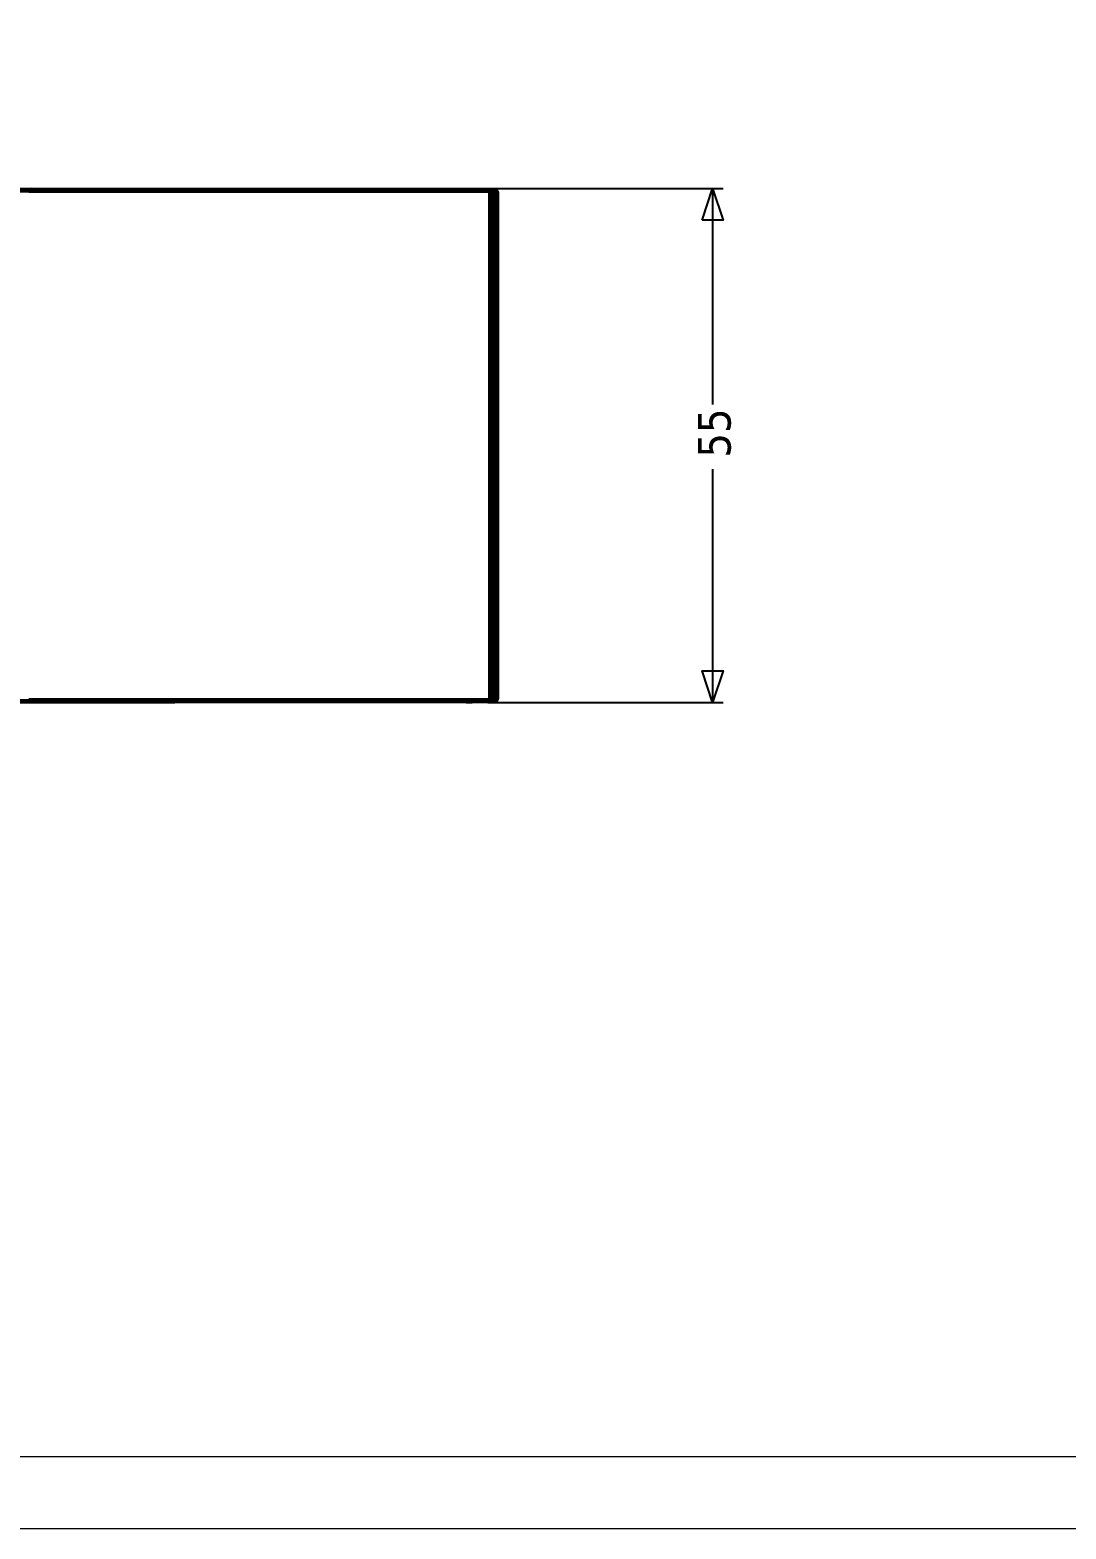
# Model space of a CAD drawing. Header units: inches. Extents: x 12 to 4610, y 7 to 3258.
# Drawn here: x 1202 to 2311, y 7 to 1612 of the extents above; entities that cross this region are included whole.
import ezdxf

# ---------------------------------------------------------------- set-up
doc = ezdxf.new("R2010")
doc.units = ezdxf.units.IN
doc.header["$MEASUREMENT"] = 0
doc.layers.add('tabelka', color=155, linetype='Continuous')
doc.styles.add('Tahoma', font='tahoma.ttf')

msp = doc.modelspace()

# ---------------------------------------------------------------- linework, layer by layer
for p, q in [((707.1, 1442), (1698.1, 1442.1)), ((1697.5, 1441.9), (707.1, 1442)), ((707.1, 1441.7), (1697.5, 1441.9)), ((1696.9, 1441.6), (707.1, 1441.7)), ((707.1, 1441.4), (1696.9, 1441.6)), ((707.1, 1441.4), (1696.3, 1441.2)), ((707.1, 1441), (1696.3, 1441.2)), ((1695.7, 1440.7), (707.1, 1441)), ((707.1, 1440.5), (1695.7, 1440.7)), ((1695.1, 1440.1), (707.1, 1440.5)), ((707.1, 1440), (1695.1, 1440.1)), ((1694.5, 1439.5), (707.1, 1440)), ((707.1, 1439.4), (1694.5, 1439.5)), ((1674.6, 1438.9), (707.1, 1439.4)), ((707.1, 1438.8), (1674.6, 1438.9)), ((1674.6, 1438.8), (1200.2, 1438.2)), ((1693.3, 1438.2), (1200.2, 1438.2)), ((1201, 1442.2), (1202.7, 1442.2)), ((1698.1, 1442.1), (1202.7, 1442.2)), ((1202.7, 1442.2), (1698, 1442.2)), ((1674.6, 1438.9), (1674.6, 1438.8)), ((1674.6, 1438.9), (1675.2, 1438.9)), ((1675.2, 1438.8), (1674.6, 1438.8)), ((1675.2, 1438.9), (1675.2, 1438.8)), ((1675.2, 1438.9), (1693.9, 1438.9)), ((1693.9, 1438.9), (1675.2, 1438.8)), ((1692.9, 1442.2), (1943.9, 1442.2)), ((1693.3, 1438.2), (1693.9, 1438.5)), ((1693.3, 1438.2), (1693.6, 1438.5)), ((1693.9, 1438.4), (1693.3, 1438.2)), ((1693.3, 1438.2), (1694.4, 1438.4)), ((1693.3, 896.2), (1693.3, 1438.2)), ((1693.6, 1438.5), (1693.9, 1438.9)), ((1693.6, 1438.5), (1693.9, 1438.5)), ((1693.9, 1438.9), (1694.4, 1439.2)), ((1694.2, 1439.2), (1693.9, 1438.9)), ((1693.9, 1438.5), (1694.2, 1438.9)), ((1693.9, 1438.9), (1694.2, 1438.9)), ((1693.9, 1438.5), (1694.5, 1438.8)), ((1694.4, 1438.7), (1693.9, 1438.4)), ((1694.4, 1438.4), (1693.9, 1438.4)), ((1694.4, 1439.4), (1694.2, 1439.2)), ((1694.2, 1439.2), (1694.4, 1439.2)), ((1694.2, 1438.9), (1694.4, 1439.2)), ((1694.2, 1438.9), (1694.5, 1438.8)), ((1694.5, 1439.5), (1694.4, 1439.4)), ((1694.7, 1439.4), (1694.4, 1439.4)), ((1694.4, 1439.2), (1694.5, 1439.2)), ((1696.4, 1438.9), (1694.4, 1438.7)), ((1694.7, 1438.8), (1694.4, 1438.7)), ((1694.4, 1438.7), (1694.4, 1438.4)), ((1694.4, 1438.4), (1695.5, 1438.7)), ((1694.4, 1438.4), (1694.4, 1438.7)), ((1694.4, 1438.4), (1694.4, 895.7)), ((1694.4, 1438.4), (1694.4, 1438.4)), ((1694.5, 1439.2), (1695.7, 1440.7)), ((1694.7, 1439.7), (1694.5, 1439.5)), ((1694.5, 1439.2), (1694.7, 1439.4)), ((1694.5, 1439.2), (1694.7, 1439.2)), ((1694.7, 1439.2), (1694.5, 1439.2)), ((1694.5, 1438.8), (1694.7, 1439)), ((1694.8, 1439.9), (1694.7, 1439.7)), ((1694.8, 1439.7), (1694.7, 1439.7)), ((1694.7, 1439.7), (1694.7, 1439.7)), ((1694.7, 1439.7), (1694.8, 1439.7)), ((1694.7, 1439.7), (1694.7, 1439.7)), ((1694.7, 1439.7), (1694.7, 1439.6)), ((1694.7, 1439.7), (1694.7, 1439.7)), ((1694.7, 1439.6), (1694.8, 1439.6)), ((1694.7, 1439.6), (1694.7, 1439.5)), ((1694.7, 1439.5), (1694.8, 1439.6)), ((1694.7, 1439.4), (1694.7, 1439.5)), ((1694.7, 1439.2), (1695, 1439.3)), ((1695, 1439.2), (1694.7, 1439.2)), ((1694.7, 1439.2), (1694.7, 1439.2)), ((1694.7, 1439.2), (1694.7, 1439)), ((1694.7, 1439), (1695, 1439.1)), ((1694.9, 1439), (1694.7, 1439)), ((1694.7, 1439), (1694.7, 1438.8)), ((1694.8, 1438.9), (1694.7, 1438.8)), ((1694.9, 1439.9), (1694.8, 1439.9)), ((1694.9, 1439.9), (1694.8, 1439.9)), ((1694.8, 1439.7), (1694.9, 1439.9)), ((1694.8, 1439.6), (1694.8, 1439.7)), ((1694.8, 1439.7), (1694.8, 1439.7)), ((1694.9, 1439), (1694.8, 1438.9)), ((1695, 1440), (1694.9, 1439.9)), ((1694.9, 1439.9), (1694.9, 1439.9)), ((1694.9, 1439.9), (1695, 1439.9)), ((1694.9, 1439.9), (1694.9, 1439.9)), ((1694.9, 1439.9), (1695, 1439.9)), ((1694.9, 1439.9), (1694.9, 1439.9)), ((1694.9, 1439), (1695, 1439.1)), ((1695, 1440), (1695.1, 1440.1)), ((1695, 1440), (1695, 1440)), ((1695, 1439.9), (1695, 1440)), ((1695, 1439.2), (1695, 1439.3)), ((1695, 1439.3), (1695.2, 1439.3)), ((1695.1, 1439.2), (1695, 1439.2)), ((1695, 1439.1), (1695.1, 1439.2)), ((1695, 1439.1), (1695, 1439.2)), ((1695, 1439.1), (1695, 1439.1)), ((1695.1, 1439.1), (1695, 1439.1)), ((1695.7, 1440.7), (1695.1, 1440.1)), ((1695.1, 1439.2), (1695.2, 1439.2)), ((1695.2, 1439.2), (1695.1, 1439.1)), ((1695.2, 1439.2), (1695.1, 1439.1)), ((1695.1, 1439.1), (1696.4, 1438.9)), ((1695.2, 1439.3), (1695.7, 1439.4)), ((1695.2, 1439.3), (1695.4, 1439.3)), ((1695.2, 1439.3), (1695.2, 1439.3)), ((1695.2, 1439.3), (1695.2, 1439.2)), ((1695.3, 1439.2), (1695.2, 1439.3)), ((1695.2, 1439.2), (1695.3, 1439.2)), ((1695.3, 1439.2), (1695.2, 1439.2)), ((1695.2, 1439.2), (1695.3, 1439.2)), ((1695.3, 1439.2), (1695.4, 1439.3)), ((1695.3, 1439.2), (1695.3, 1439.2)), ((1696.1, 1439.2), (1695.3, 1439.2)), ((1695.4, 1439.3), (1695.7, 1439.4)), ((1695.4, 1439.3), (1696.1, 1439.3)), ((1695.5, 1438.7), (1696.4, 1438.9)), ((1695.5, 1438.7), (1695.5, 895.2)), ((1696.1, 1441), (1695.7, 1440.7)), ((1695.7, 1440.7), (1696.9, 1440.7)), ((1695.7, 1439.4), (1695.9, 1439.5)), ((1695.7, 1439.4), (1695.8, 1439.5)), ((1695.8, 1439.5), (1695.9, 1439.6)), ((1695.8, 1439.5), (1695.9, 1439.5)), ((1695.9, 1439.7), (1696.1, 1439.7)), ((1695.9, 1439.6), (1695.9, 1439.7)), ((1695.9, 1439.7), (1696, 1439.7)), ((1695.9, 1439.6), (1696.1, 1439.6)), ((1695.9, 1439.5), (1696.1, 1439.6)), ((1695.9, 1439.5), (1696.1, 1439.5)), ((1696, 1439.7), (1696.1, 1439.9)), ((1696.1, 1439.7), (1696, 1439.7)), ((1696.3, 1441.2), (1696.1, 1441)), ((1696.5, 1441), (1696.1, 1441)), ((1696.1, 1439.9), (1696.2, 1440)), ((1696.3, 1439.9), (1696.1, 1439.9)), ((1696.1, 1439.9), (1696.3, 1439.9)), ((1696.1, 1439.7), (1696.1, 1439.9)), ((1696.1, 1439.9), (1696.1, 1439.9)), ((1696.3, 1439.8), (1696.1, 1439.7)), ((1696.3, 1439.7), (1696.1, 1439.7)), ((1696.1, 1439.7), (1696.3, 1439.7)), ((1696.1, 1439.6), (1696.3, 1439.7)), ((1696.1, 1439.6), (1696.1, 1439.7)), ((1696.1, 1439.7), (1696.1, 1439.7)), ((1696.1, 1439.6), (1696.3, 1439.6)), ((1696.1, 1439.5), (1696.1, 1439.6)), ((1696.1, 1439.5), (1696.3, 1439.5)), ((1696.1, 1439.3), (1696.1, 1439.5)), ((1696.1, 1439.2), (1696.1, 1439.3)), ((1696.1, 1439.3), (1696.3, 1439.3)), ((1696.3, 1439.3), (1696.1, 1439.2)), ((1696.2, 1440), (1696.3, 1439.9)), ((1696.2, 1440), (1696.3, 1440)), ((1696.9, 1441.6), (1696.3, 1441.2)), ((1696.3, 1441.2), (1696.5, 1441)), ((1696.3, 1440.1), (1696.4, 1440.1)), ((1696.5, 1440.1), (1696.3, 1440.1)), ((1696.3, 1440.1), (1696.5, 1440)), ((1696.3, 1440), (1696.3, 1440.1)), ((1696.3, 1440), (1696.5, 1440)), ((1696.5, 1440), (1696.3, 1440)), ((1696.3, 1440), (1696.3, 1439.9)), ((1696.4, 1439.9), (1696.3, 1439.9)), ((1696.3, 1439.9), (1696.4, 1439.9)), ((1696.3, 1439.9), (1696.4, 1439.9)), ((1696.3, 1439.9), (1696.3, 1439.8)), ((1696.3, 1439.9), (1696.3, 1439.9)), ((1696.3, 1439.9), (1696.3, 1439.9)), ((1696.4, 1439.8), (1696.3, 1439.8)), ((1696.3, 1439.8), (1696.3, 1439.7)), ((1696.4, 1439.8), (1696.3, 1439.7)), ((1696.3, 1439.7), (1696.4, 1439.7)), ((1696.3, 1439.7), (1696.3, 1439.7)), ((1696.3, 1439.7), (1696.3, 1439.7)), ((1696.3, 1439.7), (1696.3, 1439.7)), ((1696.3, 1439.7), (1696.3, 1439.6)), ((1696.3, 1439.7), (1696.3, 1439.7)), ((1696.3, 1439.6), (1696.8, 1439.6)), ((1696.3, 1439.6), (1696.3, 1439.5)), ((1696.3, 1439.5), (1696.3, 1439.3)), ((1696.3, 1439.5), (1696.8, 1439.4)), ((1696.3, 1439.3), (1696.3, 1439.3)), ((1696.3, 1439.3), (1696.6, 1439.3)), ((1696.6, 1439.3), (1696.3, 1439.3)), ((1696.4, 1440.2), (1696.6, 1440.4)), ((1696.6, 1440.2), (1696.4, 1440.2)), ((1696.4, 1440.1), (1696.6, 1440.1)), ((1696.4, 1440.1), (1696.4, 1440.2)), ((1696.5, 1440), (1696.4, 1439.9)), ((1696.4, 1439.7), (1696.8, 1439.9)), ((1696.4, 1439.9), (1696.4, 1439.9)), ((1696.4, 1439.9), (1696.4, 1439.8)), ((1696.4, 1439.9), (1696.4, 1439.9)), ((1696.8, 1439.7), (1696.4, 1439.7)), ((1696.4, 1438.9), (1697, 1439.1)), ((1696.4, 894.7), (1696.4, 1438.9)), ((1696.5, 1441), (1696.9, 1440.7)), ((1696.6, 1440.1), (1696.5, 1440.1)), ((1696.5, 1440.1), (1696.5, 1440)), ((1696.5, 1440), (1696.5, 1440)), ((1696.6, 1440.4), (1696.9, 1440.7)), ((1696.6, 1440.4), (1696.7, 1440.4)), ((1696.7, 1440.4), (1696.6, 1440.2)), ((1696.6, 1440.2), (1696.6, 1440.1)), ((1696.8, 1439.3), (1696.6, 1439.3)), ((1696.9, 1440.7), (1696.7, 1440.4)), ((1697.2, 1439.9), (1696.8, 1439.9)), ((1697, 1439.7), (1696.8, 1439.9)), ((1696.8, 1439.9), (1696.9, 1439.9)), ((1696.8, 1439.9), (1696.8, 1439.7)), ((1696.8, 1439.7), (1696.8, 1439.6)), ((1696.8, 1439.6), (1696.8, 1439.4)), ((1696.8, 1439.4), (1696.8, 1439.3)), ((1696.8, 1439.4), (1697.2, 1439.4)), ((1697.2, 1439.4), (1696.8, 1439.3)), ((1697.5, 1441.9), (1696.9, 1441.6)), ((1696.9, 1440.7), (1697.2, 1441)), ((1696.9, 1440.7), (1697.1, 1441)), ((1697.6, 1440.4), (1696.9, 1440.7)), ((1696.9, 1440.7), (1697.2, 1440.4)), ((1696.9, 1439.9), (1697, 1439.9)), ((1697, 1439.9), (1697.2, 1439.9)), ((1697, 1439.9), (1697.1, 1439.9)), ((1697.2, 1439.7), (1697, 1439.7)), ((1697.2, 1439.6), (1697, 1439.7)), ((1697, 1439.1), (1697.2, 1439.3)), ((1697, 1439.1), (1697, 894.2)), ((1697.1, 1441), (1697.3, 1441.5)), ((1697.2, 1441), (1697.1, 1441)), ((1697.1, 1439.9), (1697.4, 1440)), ((1697.2, 1439.9), (1697.1, 1439.9)), ((1697.2, 1441), (1697.6, 1441.4)), ((1697.2, 1440.4), (1697.6, 1440.4)), ((1697.2, 1440.4), (1697.4, 1440.2)), ((1697.7, 1439.8), (1697.2, 1439.9)), ((1697.7, 1439.9), (1697.2, 1439.9)), ((1697.2, 1439.9), (1697.2, 1439.7)), ((1697.2, 1439.9), (1697.7, 1439.7)), ((1697.2, 1439.7), (1697.2, 1439.6)), ((1697.3, 1439.4), (1697.2, 1439.6)), ((1697.2, 1439.6), (1697.2, 1439.4)), ((1697.2, 1439.3), (1697.3, 1439.4)), ((1697.2, 1439.4), (1697.3, 1439.4)), ((1697.2, 1439.3), (1697.2, 893.8)), ((1697.3, 1441.5), (1697.5, 1441.9)), ((1697.6, 1441.5), (1697.3, 1441.5)), ((1697.3, 894.5), (1697.3, 1439.4)), ((1697.6, 1440.2), (1697.4, 1440.2)), ((1698.1, 1440.1), (1697.4, 1440.1)), ((1697.4, 1440.1), (1697.5, 1440.1)), ((1697.4, 1440.2), (1697.4, 1440.1)), ((1697.4, 1440), (1697.7, 1439.9)), ((1697.4, 1440), (1697.5, 1440)), ((1697.5, 1441.9), (1697.6, 1441.9)), ((1697.7, 1440.1), (1697.5, 1440.1)), ((1697.5, 1440.1), (1697.5, 1440)), ((1697.5, 1440), (1697.7, 1440)), ((1697.7, 1442), (1697.6, 1441.9)), ((1697.6, 1441.9), (1697.6, 1441.5)), ((1697.6, 1441.9), (1697.7, 1441.9)), ((1697.6, 1441.5), (1697.7, 1441.6)), ((1697.6, 1441.5), (1697.6, 1441.5)), ((1697.6, 1441.5), (1697.6, 1441.4)), ((1697.6, 1441.4), (1697.6, 1441.5)), ((1697.6, 1440.4), (1697.6, 1440.2)), ((1697.7, 1440.3), (1697.6, 1440.4)), ((1697.7, 1440.2), (1697.6, 1440.2)), ((1697.7, 1441.9), (1697.7, 1442)), ((1698, 1442), (1697.7, 1442)), ((1697.7, 1442), (1698, 1442)), ((1697.7, 1441.6), (1697.7, 1441.9)), ((1697.7, 1441.9), (1698, 1441.9)), ((1697.7, 1441.6), (1698, 1441.9)), ((1697.7, 1440.2), (1697.7, 1440.3)), ((1698, 1440.2), (1697.7, 1440.3)), ((1698, 1440.2), (1697.7, 1440.2)), ((1697.7, 1440), (1697.7, 1440.1)), ((1697.8, 1440), (1697.7, 1440.1)), ((1697.7, 1440), (1697.8, 1440)), ((1697.7, 1439.9), (1697.7, 1440)), ((1698, 1439.9), (1697.7, 1439.9)), ((1697.7, 1439.8), (1697.7, 1439.9)), ((1697.7, 1439.9), (1697.7, 1439.9)), ((1697.7, 1439.9), (1698, 1439.9)), ((1697.7, 1439.7), (1697.7, 1439.8)), ((1698, 1439.7), (1697.7, 1439.8)), ((1697.7, 1439.7), (1697.8, 1439.7)), ((1697.8, 1440), (1698.1, 1440.1)), ((1697.8, 1440), (1699, 1440)), ((1697.8, 1440), (1698, 1439.9)), ((1698, 1439.7), (1697.8, 1439.7)), ((1697.8, 1439.7), (1698, 1439.7)), ((1698.1, 1442.2), (1698, 1442.2)), ((1698.1, 1442.1), (1698, 1442)), ((1698, 1442), (1698, 1442)), ((1698, 1442), (1698, 1441.9)), ((1698, 1442), (1698.1, 1442)), ((1698, 1441.9), (1698.1, 1442)), ((1698, 1441.9), (1698, 1441.9)), ((1698.1, 1440.1), (1698, 1440.2)), ((1698, 1439.7), (1698, 1439.9)), ((1698, 1439.9), (1698.1, 1439.9)), ((1698, 1439.9), (1698.1, 1439.9)), ((1698.1, 1439.9), (1698, 1439.9)), ((1698, 1439.9), (1698, 1439.9)), ((1698, 1439.9), (1698, 1439.9)), ((1698, 1439.7), (1698, 1439.7)), ((1698.3, 1439.7), (1698, 1439.7)), ((1698, 1439.7), (1698, 1439.7)), ((1698, 1439.7), (1698.3, 1439.6)), ((1698.3, 1439.7), (1698, 1439.7)), ((1698.2, 1442.2), (1698.1, 1442.2)), ((1698.1, 1442.2), (1698.1, 1442.1)), ((1698.1, 1442), (1698.1, 1442.1)), ((1698.1, 1442), (1698.1, 1441.6)), ((1698.1, 1442), (1698.2, 1441.9)), ((1698.1, 1441.6), (1698.2, 1441.5)), ((1698.1, 1441.6), (1698.1, 1441.1)), ((1698.1, 1441.1), (1698.2, 1441.5)), ((1698.1, 1441.1), (1698.1, 1440.6)), ((1698.2, 1441), (1698.1, 1441.1)), ((1698.2, 1440.9), (1698.1, 1440.6)), ((1698.1, 1440.6), (1698.2, 1440.4)), ((1698.1, 1440.6), (1698.1, 1440.2)), ((1698.1, 1440.1), (1698.2, 1440.2)), ((1698.1, 1440.2), (1698.2, 1440.2)), ((1698.1, 1440.1), (1699, 1440.1)), ((1698.1, 1440.1), (1698.1, 1440.1)), ((1698.1, 1440.2), (1698.1, 1440.1)), ((1698.1, 1439.9), (1698.1, 1439.9)), ((1698.2, 1439.8), (1698.1, 1439.9)), ((1699, 1439.9), (1698.1, 1439.9)), ((1698.2, 1442.2), (1698.4, 1442.2)), ((1698.4, 1442.1), (1698.2, 1442.1)), ((1698.2, 1441.9), (1698.4, 1441.9)), ((1698.2, 1441.9), (1698.2, 1441.5)), ((1698.4, 1441.5), (1698.2, 1441.5)), ((1698.2, 1441), (1698.2, 1441.5)), ((1698.4, 1441), (1698.2, 1441)), ((1698.2, 1440.9), (1698.2, 1441)), ((1698.2, 1440.4), (1698.2, 1440.9)), ((1698.2, 1440.4), (1698.4, 1440.4)), ((1698.2, 1440.4), (1698.2, 1440.2)), ((1698.4, 1440.2), (1698.2, 1440.2)), ((1698.3, 1439.8), (1698.2, 1439.8)), ((1698.3, 1439.8), (1698.3, 1439.7)), ((1698.3, 1439.8), (1698.5, 1439.7)), ((1698.3, 1439.7), (1698.3, 1439.7)), ((1698.3, 1439.7), (1698.3, 1439.6)), ((1698.5, 1439.7), (1698.3, 1439.7)), ((1698.7, 1439.6), (1698.3, 1439.7)), ((1698.3, 1439.6), (1698.3, 894.8)), ((1698.3, 1439.6), (1698.4, 1439.6)), ((1698.4, 1442.2), (1699.1, 1442.2)), ((1698.4, 1442.1), (1698.4, 1442.2)), ((1698.4, 1441.9), (1698.4, 1442.1)), ((1698.4, 1441.5), (1698.4, 1441.9)), ((1698.4, 1441), (1698.4, 1441.5)), ((1698.4, 1440.4), (1698.4, 1441)), ((1698.4, 1440.2), (1698.4, 1440.4)), ((1699, 1440.2), (1698.4, 1440.2)), ((1698.4, 1439.6), (1698.7, 1439.6)), ((1698.4, 1439.6), (1698.7, 1439.5)), ((1698.5, 1439.7), (1698.7, 1439.6)), ((1699.1, 1439.7), (1698.5, 1439.7)), ((1698.7, 1439.5), (1698.7, 1439.6)), ((1698.7, 1439.6), (1699.1, 1439.6)), ((1698.7, 1439.6), (1698.7, 1439.6)), ((1699.1, 1439.5), (1698.7, 1439.6)), ((1699.1, 1439.5), (1698.7, 1439.6)), ((1698.7, 1439.5), (1699.1, 1439.5)), ((1699, 1440.1), (1699, 1440.2)), ((1699, 1440), (1699, 1440.1)), ((1699, 1440.2), (1699.1, 1440.2)), ((1699.1, 1440.2), (1699, 1440)), ((1699, 1439.9), (1699, 1440)), ((1699.1, 1439.7), (1699, 1439.9)), ((1699.1, 1442.2), (1699.3, 1442.2)), ((1699.1, 1441.5), (1699.1, 1442.2)), ((1699.3, 1442.2), (1699.1, 1441.5)), ((1699.1, 1441.5), (1699.5, 1442.2)), ((1699.1, 1441.2), (1699.1, 1441.5)), ((1699.2, 1441.4), (1699.1, 1441.2)), ((1699.2, 1441.4), (1699.1, 1441)), ((1699.1, 1441.2), (1699.1, 1441)), ((1699.1, 1440.9), (1699.1, 1441.2)), ((1699.1, 1441), (1699.1, 1440.9)), ((1699.1, 1440.2), (1699.1, 1440.9)), ((1699.3, 1440.2), (1699.1, 1440.9)), ((1699.3, 1440.2), (1699.1, 1440.2)), ((1699.1, 1439.6), (1699.1, 1439.7)), ((1699.1, 1439.5), (1699.1, 1439.6)), ((1699.1, 1439.5), (1699.1, 1439.5)), ((1699.5, 1439.4), (1699.1, 1439.5)), ((1699.1, 1439.5), (1699.5, 1439.4)), ((1699.5, 1442.2), (1699.2, 1441.4)), ((1699.3, 1442.2), (1699.5, 1442.2)), ((1699.3, 1440.6), (1699.4, 1441.6)), ((1699.3, 1440.6), (1699.4, 1440.4)), ((1699.3, 1440.2), (1699.3, 1440.6)), ((1699.4, 1440.4), (1699.3, 1440.2)), ((1699.5, 1440.1), (1699.3, 1440.2)), ((1699.4, 1441.6), (1699.5, 1442.2)), ((1699.9, 1442.1), (1699.4, 1441.6)), ((1699.9, 1442), (1699.4, 1440.4)), ((1699.5, 1442.2), (1699.9, 1442.1)), ((1699.5, 1440.1), (1699.9, 1442)), ((1699.5, 1440.1), (1699.7, 1440.5)), ((1699.7, 1440.1), (1699.5, 1440.1)), ((1699.5, 1439.4), (1700.6, 1439.1)), ((1699.5, 1439.4), (1699.5, 895)), ((1699.7, 1440.5), (1699.9, 1442)), ((1699.7, 1440.1), (1700.4, 1441.5)), ((1699.8, 1440.7), (1699.7, 1440.1)), ((1699.7, 1440.5), (1699.8, 1440.7)), ((1699.7, 1440.1), (1699.7, 1440.5)), ((1699.8, 1440.1), (1699.7, 1440.1)), ((1700.2, 1442), (1699.8, 1440.7)), ((1699.8, 1440.7), (1700.4, 1441.5)), ((1700.2, 1441), (1699.8, 1440.1)), ((1699.8, 1440.1), (1699.9, 1440.2)), ((1699.9, 1440), (1699.8, 1440.1)), ((1699.8, 1440.1), (1699.8, 1440.1)), ((1700.2, 1442), (1699.9, 1442.1)), ((1699.9, 1442), (1699.9, 1442.1)), ((1700.6, 1441.7), (1699.9, 1440.2)), ((1701.1, 1441.6), (1699.9, 1440.2)), ((1699.9, 1440.2), (1700.2, 1441)), ((1699.9, 1440), (1699.9, 1440.2)), ((1699.9, 1440.2), (1700, 1440.1)), ((1699.9, 1440), (1700, 1440.1)), ((1699.9, 1440), (1700.2, 1439.9)), ((1700, 1440.1), (1700.2, 1439.9)), ((1700.2, 1442), (1700.5, 1441.9)), ((1700.4, 1441.6), (1700.2, 1442)), ((1700.2, 1441), (1700.6, 1441.7)), ((1700.4, 1441.5), (1700.2, 1441)), ((1700.2, 1439.9), (1700.2, 1439.9)), ((1700.2, 1439.9), (1700.3, 1439.8)), ((1700.3, 1439.8), (1701.1, 1441.6)), ((1700.3, 1439.8), (1702, 1440.9)), ((1700.3, 1439.8), (1700.3, 1439.8)), ((1700.3, 1439.8), (1700.7, 1439.3)), ((1700.5, 1441.9), (1700.4, 1441.6)), ((1700.4, 1441.6), (1700.6, 1441.8)), ((1700.4, 1441.6), (1700.4, 1441.5)), ((1700.5, 1441.9), (1700.6, 1441.9)), ((1701.1, 1441.6), (1700.6, 1441.9)), ((1700.6, 1441.9), (1700.6, 1441.9)), ((1700.6, 1441.8), (1700.6, 1441.9)), ((1700.6, 1441.9), (1700.6, 1441.8)), ((1700.6, 1441.7), (1700.6, 1441.8)), ((1700.6, 1441.7), (1701.1, 1441.6)), ((1700.6, 895.2), (1700.6, 1439.1)), ((1700.6, 1439.1), (1700.9, 1439.1)), ((1702, 1440.9), (1700.7, 1439.3)), ((1700.9, 1439.1), (1700.7, 1439.3)), ((1700.8, 1439.3), (1700.7, 1439.3)), ((1700.8, 1439.3), (1702.7, 1439.9)), ((1700.8, 1439.3), (1702.2, 1439.6)), ((1700.9, 1439.1), (1701.1, 1439)), ((1701.3, 1441.5), (1701.1, 1441.6)), ((1701.1, 1439), (1701.8, 1439.3)), ((1701.1, 1439), (1701.3, 1439)), ((1701.4, 1441.4), (1701.3, 1441.5)), ((1701.8, 1439.3), (1701.3, 1439)), ((1701.3, 1439), (1701.6, 1438.9)), ((1701.6, 1441.3), (1701.4, 1441.4)), ((1701.8, 1441.1), (1701.6, 1441.3)), ((1701.6, 1438.9), (1701.6, 895.5)), ((1701.6, 1438.9), (1702, 1438.8)), ((1701.9, 1441), (1701.8, 1441.1)), ((1702.2, 1439.6), (1701.8, 1439.3)), ((1702, 1441), (1701.9, 1441)), ((1702, 1440.9), (1702, 1441)), ((1702, 1440.9), (1702.4, 1440.4)), ((1702.1, 1438.8), (1702, 1438.8)), ((1702, 1438.8), (1702.1, 1438.8)), ((1702, 1438.8), (1702, 1438.8)), ((1702.1, 1438.8), (1703, 1438.8)), ((1702.1, 1438.8), (1702.4, 1438.7)), ((1702.7, 1439.9), (1702.2, 1439.6)), ((1702.4, 1440.4), (1702.4, 1440.4)), ((1702.5, 1440.3), (1702.4, 1440.4)), ((1702.4, 1438.7), (1702.4, 895.7)), ((1702.4, 1438.7), (1702.7, 1438.5)), ((1702.7, 1439.9), (1702.5, 1440.3)), ((1702.7, 1439.8), (1702.7, 1439.9)), ((1702.8, 1439.7), (1702.7, 1439.8)), ((1703, 1438.8), (1702.7, 1438.5)), ((1702.7, 1438.5), (1702.9, 1438.4)), ((1702.8, 1439.6), (1702.8, 1439.7)), ((1702.8, 1439.6), (1702.9, 1439.4)), ((1703, 1439.1), (1702.9, 1439.4)), ((1702.9, 1438.4), (1703.1, 1438.2)), ((1702.9, 1438.4), (1702.9, 896)), ((1703, 1439), (1703, 1439.1)), ((1703, 1438.9), (1703, 1439)), ((1703, 1438.8), (1703, 1438.9)), ((1703, 1438.8), (1703.1, 1438.2)), ((1703.1, 896.2), (1703.1, 1438.2)), ((1932.6, 1442.2), (1932.6, 1211)), ((1932.6, 1142), (1932.6, 892.2)), ((707.1, 895.4), (1693.3, 894.7)), ((1693.3, 894.7), (707.1, 894)), ((1693.3, 894.7), (707.1, 894.7)), ((1669.6, 893.4), (707.1, 894)), ((737.5, 892.5), (1663.2, 892.5)), ((737.5, 892.3), (1663.2, 892.5)), ((738.1, 892.9), (1663.2, 892.5)), ((738.5, 893.2), (1669.6, 893.4)), ((738.7, 893.4), (1669.6, 893.4)), ((949.4, 892.3), (1663.2, 892.5)), ((949.4, 892.3), (1356.9, 892.3)), ((1320.9, 892.3), (958, 892.3)), ((1669.6, 893.4), (1109, 893.1)), ((1202.1, 892.2), (1194.4, 892.2)), ((1200.2, 896.2), (1693.3, 896.2)), ((1200.2, 896.2), (1693.3, 894.7)), ((1202.1, 892.2), (1202.3, 892.2)), ((1202.3, 892.2), (1232.3, 892.2)), ((1668.7, 892.3), (1232.3, 892.2)), ((1320.9, 892.3), (1232.3, 892.2)), ((1668.7, 892.2), (1232.3, 892.2)), ((1320.9, 892.3), (1356.9, 892.3)), ((1361.8, 892.3), (1356.9, 892.3)), ((1663.2, 892.5), (1361.8, 892.3)), ((1668.7, 892.3), (1361.8, 892.3)), ((1663.2, 892.5), (1668.7, 892.5)), ((1668.7, 892.3), (1668.7, 892.5)), ((1668.9, 892.5), (1668.7, 892.5)), ((1668.9, 892.3), (1668.7, 892.2)), ((1669.5, 892.3), (1668.7, 892.2)), ((1668.7, 892.2), (1668.7, 892.3)), ((1668.9, 892.3), (1668.7, 892.3)), ((1668.7, 892.2), (1674, 892.2)), ((1669.2, 892.5), (1668.9, 892.3)), ((1669, 892.5), (1668.9, 892.3)), ((1668.9, 892.5), (1668.9, 892.3)), ((1668.9, 892.3), (1668.9, 892.5)), ((1668.9, 892.5), (1668.9, 892.5)), ((1668.9, 892.5), (1669, 892.5)), ((1669.5, 892.3), (1668.9, 892.3)), ((1669, 892.5), (1669.2, 892.5)), ((1669.2, 892.5), (1669.3, 892.5)), ((1669.3, 892.5), (1669.3, 892.5)), ((1669.3, 892.5), (1669.5, 892.3)), ((1669.3, 892.5), (1669.4, 892.5)), ((1669.5, 892.3), (1669.4, 892.5)), ((1669.4, 892.5), (1670.2, 892.5)), ((1670.2, 892.5), (1669.5, 892.3)), ((1674, 892.3), (1669.5, 892.3)), ((1669.6, 893.4), (1693.3, 893.4)), ((1670.2, 892.5), (1670.2, 892.5)), ((1674, 892.5), (1670.2, 892.5)), ((1674, 892.3), (1674, 892.5)), ((1674.6, 892.5), (1674, 892.5)), ((1674, 892.2), (1674, 892.3)), ((1674.6, 892.3), (1674, 892.3)), ((1674.6, 892.2), (1674, 892.2)), ((1674.6, 892.5), (1674.6, 892.3)), ((1674.7, 892.5), (1674.6, 892.5)), ((1674.6, 892.3), (1674.6, 892.2)), ((1674.7, 892.3), (1674.6, 892.3)), ((1674.6, 892.2), (1674.7, 892.2)), ((1674.7, 892.3), (1674.7, 892.5)), ((1675.2, 892.5), (1674.7, 892.5)), ((1674.7, 892.2), (1674.7, 892.3)), ((1675.2, 892.3), (1674.7, 892.3)), ((1674.7, 892.2), (1675.2, 892.2)), ((1675.2, 892.5), (1675.2, 892.3)), ((1675.5, 892.5), (1675.2, 892.5)), ((1675.2, 892.3), (1675.2, 892.2)), ((1675.5, 892.3), (1675.2, 892.3)), ((1675.5, 892.2), (1675.2, 892.2)), ((1675.5, 892.3), (1675.5, 892.5)), ((1693.3, 892.5), (1675.5, 892.5)), ((1675.5, 892.2), (1675.5, 892.3)), ((1693.3, 892.2), (1675.5, 892.2)), ((1691.9, 892.2), (1943.9, 892.2)), ((1692.9, 892.2), (1943.9, 892.2)), ((1693.3, 896.2), (1693.9, 895.7)), ((1693.9, 895.9), (1693.3, 896.2)), ((1693.3, 896.2), (1693.3, 894.7)), ((1693.3, 894.2), (1693.3, 894.7)), ((1693.3, 894.2), (1694.6, 894.2)), ((1693.3, 894.2), (1693.3, 893.4)), ((1693.3, 893.4), (1693.3, 892.5)), ((1693.3, 892.5), (1693.3, 892.2)), ((1693.3, 892.2), (1694.6, 892.2)), ((1693.9, 895.7), (1693.9, 895.9)), ((1694.4, 895.7), (1693.9, 895.9)), ((1693.9, 895.7), (1694.4, 895.2)), ((1693.9, 895.7), (1694.4, 895.7)), ((1694.4, 895.7), (1694.4, 895.2)), ((1694.4, 895.2), (1694.4, 895.7)), ((1694.7, 895.6), (1694.4, 895.7)), ((1694.4, 895.7), (1694.4, 895.7)), ((1694.4, 895.2), (1694.7, 895.1)), ((1694.4, 895.2), (1694.7, 894.8)), ((1694.6, 894.2), (1694.6, 892.2)), ((1694.6, 892.2), (1694.7, 892.2)), ((1694.7, 895.6), (1694.7, 895.4)), ((1694.8, 895.5), (1694.7, 895.6)), ((1694.8, 895.4), (1694.7, 895.4)), ((1694.7, 895.4), (1694.7, 895.1)), ((1694.7, 895.1), (1694.8, 895.1)), ((1694.8, 894.8), (1694.7, 894.8)), ((1694.7, 894.8), (1694.8, 894.8)), ((1694.7, 894.8), (1694.7, 894.8)), ((1694.7, 894.8), (1694.7, 894.7)), ((1694.8, 894.7), (1694.7, 894.7)), ((1694.7, 894.7), (1694.7, 894.5)), ((1694.9, 894.5), (1694.7, 894.5)), ((1694.7, 894.5), (1694.7, 894.3)), ((1695, 894.3), (1694.7, 894.3)), ((1695, 894.3), (1694.7, 894.3)), ((1694.7, 894.3), (1694.7, 894.3)), ((1694.7, 894.3), (1694.7, 894.2)), ((1694.7, 894.2), (1695, 894.2)), ((1694.7, 894.2), (1695, 894.2)), ((1694.7, 894.2), (1694.7, 894.2)), ((1694.7, 894.2), (1694.7, 894)), ((1694.7, 894), (1695, 894)), ((1694.7, 894), (1694.7, 893.4)), ((1694.7, 893.4), (1695, 893.4)), ((1694.7, 893.4), (1694.7, 892.9)), ((1694.7, 892.9), (1695, 892.9)), ((1694.7, 892.9), (1694.7, 892.5)), ((1694.9, 892.5), (1694.7, 892.5)), ((1694.9, 892.5), (1694.7, 892.3)), ((1694.7, 892.5), (1694.7, 892.3)), ((1694.7, 892.3), (1694.7, 892.3)), ((1694.7, 892.3), (1694.7, 892.2)), ((1694.7, 892.3), (1694.7, 892.2)), ((1694.7, 892.2), (1695.4, 892.2)), ((1694.8, 895.4), (1694.8, 895.5)), ((1695, 895.4), (1694.8, 895.5)), ((1695, 895.4), (1694.8, 895.4)), ((1694.8, 895.1), (1694.8, 895.4)), ((1694.8, 895.1), (1695, 895.1)), ((1694.8, 895.1), (1695, 895)), ((1694.8, 894.8), (1694.8, 894.7)), ((1694.8, 894.7), (1694.8, 894.7)), ((1694.8, 894.7), (1694.9, 894.5)), ((1694.9, 894.5), (1695, 894.3)), ((1695, 892.7), (1694.9, 892.5)), ((1695, 895.1), (1695, 895.4)), ((1695, 895.4), (1695, 895.4)), ((1695.1, 895.4), (1695, 895.4)), ((1695, 895), (1695, 895.1)), ((1695, 895), (1695.1, 895)), ((1695, 894.3), (1695, 894.3)), ((1695, 894.2), (1695, 894.3)), ((1695, 894.3), (1695.1, 894.2)), ((1695, 894.2), (1695, 894.2)), ((1695, 894), (1695, 894.2)), ((1695, 893.4), (1695, 894)), ((1695, 892.9), (1695, 893.4)), ((1695.1, 892.9), (1695, 892.7)), ((1695, 892.7), (1695, 892.9)), ((1695, 892.7), (1695.4, 892.2)), ((1696.1, 892.7), (1695, 892.7)), ((1695.1, 895), (1695.1, 895.4)), ((1695.2, 895.3), (1695.1, 895.4)), ((1695.1, 895), (1695.2, 895)), ((1695.1, 894.2), (1695.2, 894.2)), ((1695.2, 894.2), (1695.1, 894.2)), ((1695.1, 894.2), (1695.2, 893.8)), ((1695.2, 893.2), (1695.1, 892.9)), ((1695.1, 892.9), (1696.1, 892.9)), ((1695.2, 895.1), (1695.2, 895.3)), ((1695.3, 895.3), (1695.2, 895.3)), ((1695.2, 895.1), (1695.3, 895.1)), ((1695.2, 895), (1695.2, 895.1)), ((1695.2, 895), (1695.3, 895)), ((1695.2, 894.2), (1695.2, 894.2)), ((1695.2, 894.2), (1695.3, 894.2)), ((1695.2, 894.2), (1695.3, 894.2)), ((1695.2, 894.2), (1695.3, 894.2)), ((1695.2, 893.2), (1695.2, 893.8)), ((1695.2, 893.8), (1695.3, 893.7)), ((1695.3, 893.7), (1695.2, 893.2)), ((1695.9, 893.4), (1695.2, 893.2)), ((1695.2, 893.2), (1696.1, 892.9)), ((1695.3, 895.1), (1695.3, 895.3)), ((1695.5, 895.2), (1695.3, 895.3)), ((1695.3, 895.1), (1695.7, 895.1)), ((1695.3, 895), (1695.3, 895.1)), ((1696.1, 894.8), (1695.3, 895)), ((1695.4, 894.3), (1695.3, 894.2)), ((1695.3, 894.2), (1695.3, 894.2)), ((1695.3, 894.2), (1695.3, 894.2)), ((1695.3, 894.2), (1696.1, 894.2)), ((1695.3, 894.2), (1696.1, 894.2)), ((1696.1, 894), (1695.3, 894.2)), ((1696.1, 894.3), (1695.4, 894.3)), ((1695.5, 894.3), (1695.4, 894.3)), ((1695.6, 892.3), (1695.4, 892.2)), ((1695.4, 892.2), (1696.1, 892.2)), ((1695.7, 895.1), (1695.5, 895.2)), ((1696, 894.5), (1695.5, 894.3)), ((1696.1, 894.3), (1695.5, 894.3)), ((1696.1, 892.4), (1695.6, 892.3)), ((1696.1, 892.3), (1695.6, 892.3)), ((1696.1, 894.8), (1695.7, 895.1)), ((1695.9, 893.4), (1696.1, 893.4)), ((1696.1, 893.4), (1695.9, 893.4)), ((1696.1, 894.6), (1696, 894.5)), ((1696.1, 894.5), (1696, 894.5)), ((1696.1, 894.8), (1696.1, 894.8)), ((1696.2, 894.8), (1696.1, 894.8)), ((1696.2, 894.8), (1696.1, 894.8)), ((1696.1, 894.8), (1696.3, 894.7)), ((1696.1, 894.5), (1696.1, 894.6)), ((1696.3, 894.6), (1696.1, 894.6)), ((1696.3, 894.5), (1696.1, 894.5)), ((1696.1, 894.3), (1696.1, 894.5)), ((1696.3, 894.3), (1696.1, 894.3)), ((1696.3, 894.3), (1696.1, 894.3)), ((1696.1, 894.2), (1696.1, 894.3)), ((1696.1, 894.3), (1696.1, 894.3)), ((1696.1, 894.2), (1696.8, 894.2)), ((1696.1, 894.2), (1696.3, 894.2)), ((1696.1, 894), (1696.1, 894.2)), ((1696.1, 894.2), (1696.1, 894.2)), ((1696.1, 894), (1696.3, 894)), ((1696.1, 894), (1696.3, 893.9)), ((1696.1, 893.4), (1696.3, 893.4)), ((1696.3, 893.4), (1696.1, 893.4)), ((1696.1, 892.9), (1696.1, 893.4)), ((1696.1, 893.4), (1696.1, 893.4)), ((1696.1, 892.9), (1696.3, 892.9)), ((1696.1, 892.7), (1696.1, 892.9)), ((1696.1, 892.9), (1696.3, 892.9)), ((1696.1, 892.9), (1696.1, 892.9)), ((1696.3, 892.7), (1696.1, 892.7)), ((1696.3, 892.5), (1696.1, 892.4)), ((1696.1, 892.3), (1696.1, 892.4)), ((1696.1, 892.2), (1696.1, 892.3)), ((1696.2, 892.3), (1696.1, 892.3)), ((1696.1, 892.2), (1696.2, 892.3)), ((1696.3, 892.2), (1696.1, 892.2)), ((1696.3, 894.8), (1696.2, 894.8)), ((1696.3, 892.3), (1696.2, 892.3)), ((1696.3, 894.8), (1696.3, 894.7)), ((1696.4, 894.7), (1696.3, 894.8)), ((1696.4, 894.7), (1696.3, 894.7)), ((1696.4, 894.7), (1696.3, 894.7)), ((1696.3, 894.7), (1696.3, 894.6)), ((1696.3, 894.7), (1696.4, 894.7)), ((1696.3, 894.6), (1696.3, 894.5)), ((1696.3, 894.5), (1696.3, 894.3)), ((1696.6, 894.5), (1696.3, 894.5)), ((1696.3, 894.3), (1696.8, 894.3)), ((1696.5, 894.3), (1696.3, 894.3)), ((1696.3, 894.3), (1696.3, 894.3)), ((1696.5, 894.3), (1696.3, 894.3)), ((1696.3, 894.2), (1696.8, 894.2)), ((1696.3, 894), (1696.3, 894.2)), ((1696.3, 893.9), (1696.3, 894)), ((1696.3, 893.9), (1696.8, 893.8)), ((1696.8, 893.6), (1696.3, 893.4)), ((1696.3, 892.9), (1696.3, 893.4)), ((1696.3, 893.4), (1696.3, 893.4)), ((1696.3, 892.7), (1696.3, 892.9)), ((1696.3, 892.9), (1696.8, 892.7)), ((1696.3, 892.3), (1696.8, 892.7)), ((1696.8, 892.7), (1696.3, 892.7)), ((1696.8, 892.7), (1696.3, 892.5)), ((1696.3, 892.3), (1696.3, 892.5)), ((1696.3, 892.2), (1696.3, 892.3)), ((1696.3, 892.3), (1696.3, 892.3)), ((1699.1, 892.2), (1696.3, 892.2)), ((1696.4, 894.7), (1696.4, 894.7)), ((1696.6, 894.5), (1696.4, 894.7)), ((1696.7, 894.4), (1696.5, 894.3)), ((1696.8, 894.3), (1696.5, 894.3)), ((1696.7, 894.4), (1696.6, 894.5)), ((1696.8, 894.3), (1696.7, 894.4)), ((1696.8, 894.3), (1696.8, 894.3)), ((1696.8, 894.3), (1696.8, 894.2)), ((1697, 894.2), (1696.8, 894.3)), ((1696.8, 894.2), (1696.8, 894.2)), ((1696.8, 894.2), (1696.8, 893.8)), ((1696.8, 893.8), (1697.2, 893.7)), ((1697.2, 893.7), (1696.8, 893.6)), ((1696.8, 893.6), (1696.8, 892.7)), ((1696.8, 892.7), (1697.2, 893.2)), ((1697.2, 893.8), (1697, 894.2)), ((1697.3, 893.7), (1697.2, 893.8)), ((1697.2, 893.8), (1697.2, 893.7)), ((1697.2, 893.2), (1697.3, 893.7)), ((1697.2, 893.7), (1697.2, 893.2)), ((1697.3, 893.7), (1697.2, 893.7)), ((1697.2, 893.7), (1697.3, 893.7)), ((1697.7, 894.6), (1697.3, 894.5)), ((1697.3, 894.3), (1697.3, 894.5)), ((1697.7, 894.5), (1697.3, 894.5)), ((1697.3, 894.3), (1697.7, 894.4)), ((1697.3, 894.3), (1697.7, 894.3)), ((1697.7, 894.3), (1697.3, 894.3)), ((1697.3, 894.3), (1697.3, 894.3)), ((1697.3, 894.2), (1697.3, 894.3)), ((1697.3, 894.2), (1699, 894.2)), ((1698.9, 894.2), (1697.3, 894.2)), ((1697.3, 893.7), (1697.3, 894.2)), ((1697.3, 894.2), (1697.3, 894.2)), ((1697.8, 894.7), (1697.7, 894.6)), ((1697.7, 894.5), (1697.7, 894.6)), ((1697.7, 894.4), (1698, 894.5)), ((1697.7, 894.4), (1697.7, 894.5)), ((1698, 894.5), (1697.7, 894.5)), ((1697.7, 894.3), (1697.7, 894.4)), ((1697.8, 894.3), (1697.7, 894.3)), ((1697.7, 894.3), (1697.7, 894.3)), ((1697.8, 894.3), (1697.7, 894.3)), ((1698, 894.7), (1697.8, 894.7)), ((1698, 894.7), (1697.8, 894.7)), ((1698, 894.4), (1697.8, 894.3)), ((1699, 894.3), (1697.8, 894.3)), ((1698.3, 894.8), (1698, 894.7)), ((1698, 894.7), (1698, 894.7)), ((1698, 894.7), (1698.3, 894.7)), ((1698, 894.7), (1698, 894.7)), ((1698.3, 894.7), (1698, 894.7)), ((1698, 894.5), (1698, 894.7)), ((1698, 894.4), (1698, 894.5)), ((1698.1, 894.5), (1698, 894.5)), ((1698, 894.4), (1698.1, 894.5)), ((1698.1, 894.5), (1698.2, 894.6)), ((1698.1, 894.5), (1698.1, 894.5)), ((1699, 894.5), (1698.1, 894.5)), ((1698.2, 894.6), (1698.3, 894.6)), ((1698.4, 894.8), (1698.3, 894.8)), ((1698.3, 894.8), (1698.3, 894.7)), ((1698.3, 894.7), (1698.7, 894.8)), ((1698.5, 894.7), (1698.3, 894.6)), ((1698.3, 894.7), (1698.3, 894.7)), ((1698.3, 894.7), (1698.3, 894.6)), ((1698.5, 894.7), (1698.3, 894.7)), ((1698.7, 894.8), (1698.4, 894.8)), ((1698.7, 894.8), (1698.4, 894.8)), ((1698.7, 894.8), (1698.5, 894.7)), ((1699, 894.7), (1698.5, 894.7)), ((1698.7, 894.8), (1699, 894.9)), ((1698.7, 894.8), (1699, 894.9)), ((1699, 894.9), (1698.7, 894.8)), ((1698.7, 894.8), (1698.7, 894.8)), ((1698.7, 894.8), (1698.7, 894.8)), ((1699, 894.8), (1698.7, 894.8)), ((1699, 894.2), (1698.9, 894.2)), ((1699, 894.2), (1698.9, 894.2)), ((1699, 894.9), (1699.5, 895)), ((1699, 894.9), (1699.5, 895)), ((1699, 894.9), (1699, 894.9)), ((1699, 894.9), (1699, 894.8)), ((1699, 894.9), (1699.1, 894.7)), ((1699, 894.8), (1699, 894.7)), ((1699, 894.2), (1699.1, 894.7)), ((1699, 894.7), (1699, 894.5)), ((1699.1, 894.7), (1699, 894.7)), ((1699, 894.5), (1699, 894.3)), ((1699, 894.2), (1699, 894.5)), ((1699, 894.3), (1699, 894.2)), ((1699, 894.2), (1699, 894.2)), ((1699.1, 894.2), (1699, 894.2)), ((1699, 894.2), (1699, 894.2)), ((1699.5, 894.2), (1699.1, 894.2)), ((1699.1, 894.2), (1699.1, 893.2)), ((1699.1, 893.2), (1699.5, 894.2)), ((1699.1, 893.2), (1699.1, 892.2)), ((1699.9, 892.3), (1699.1, 893.2)), ((1699.1, 892.2), (1699.9, 892.3)), ((1700.6, 895.2), (1699.5, 895)), ((1699.9, 894.3), (1699.5, 894.2)), ((1699.5, 894.2), (1699.9, 892.3)), ((1699.5, 894.2), (1699.9, 893.6)), ((1700.2, 894.5), (1699.9, 894.3)), ((1700.6, 892.5), (1699.9, 894.3)), ((1699.9, 894.3), (1699.9, 893.6)), ((1699.9, 894.3), (1700.3, 893.8)), ((1699.9, 893.6), (1700.6, 892.5)), ((1699.9, 892.3), (1700.6, 892.5)), ((1700.5, 894.8), (1700.2, 894.5)), ((1700.2, 894.5), (1701.3, 892.9)), ((1700.2, 894.5), (1700.8, 894.1)), ((1700.2, 894.5), (1700.3, 893.8)), ((1700.3, 893.8), (1701.3, 892.9)), ((1700.3, 893.8), (1700.6, 892.5)), ((1700.8, 895.1), (1700.5, 894.8)), ((1701.9, 893.4), (1700.5, 894.8)), ((1700.5, 894.8), (1702.4, 894)), ((1700.5, 894.8), (1700.8, 894.1)), ((1700.9, 895.3), (1700.6, 895.2)), ((1700.6, 892.5), (1701.3, 892.9)), ((1700.9, 895.3), (1700.8, 895.1)), ((1702.4, 894), (1700.8, 895.1)), ((1700.8, 895.1), (1701.4, 894.9)), ((1700.8, 894.1), (1701.9, 893.4)), ((1701.1, 895.4), (1700.9, 895.3)), ((1701.1, 895.4), (1702.8, 894.7)), ((1701.4, 895.4), (1701.1, 895.4)), ((1701.3, 892.9), (1701.9, 893.4)), ((1701.6, 895.5), (1701.4, 895.4)), ((1701.4, 895.4), (1701.6, 895.4)), ((1701.4, 894.9), (1702.4, 894)), ((1701.4, 894.9), (1702.8, 894.7)), ((1702, 895.6), (1701.6, 895.5)), ((1701.6, 895.5), (1701.6, 895.4)), ((1701.6, 895.5), (1701.6, 895.5)), ((1701.6, 895.4), (1703, 895.4)), ((1701.9, 893.4), (1702.4, 894)), ((1702.4, 895.7), (1702, 895.6)), ((1703, 895.4), (1702, 895.6)), ((1702.6, 895.8), (1702.4, 895.7)), ((1702.4, 894), (1702.8, 894.7)), ((1702.9, 896), (1702.6, 895.8)), ((1702.6, 895.8), (1703, 895.4)), ((1702.8, 894.7), (1703, 895.4)), ((1703.1, 896.2), (1702.9, 896)), ((1703, 895.4), (1703.1, 896.2))]:
    msp.add_line(p, q)
at = {"layer": 'tabelka', "lineweight": 5}
for points in [[(12.5, 3258.3), (4610.1, 3258.3), (4610.1, 7.5), (12.5, 7.5)], [(89.9, 3180.9), (4532.7, 3180.9), (4532.7, 84.9), (89.9, 84.9)]]:
    msp.add_lwpolyline(points, close=True, dxfattribs=at)

# ---------------------------------------------------------------- texts
at = {"insert": (1952.7, 1154.3), "char_height": 35.01, "attachment_point": 7, "rotation": 90, "style": 'Tahoma'}
msp.add_mtext('55', dxfattribs=at)

# ---------------------------------------------------------------- meshes
mesh = msp.add_polyface()
corners = [(1921.4, 1408.5), (1932.6, 1442.2), (1943.9, 1408.5)]
mesh.append_faces([[corners[k] for k in face] for face in [(0, 1, 2)]])
mesh = msp.add_polyface()
corners = [(1932.6, 892.2), (1921.4, 925.9), (1943.9, 925.9)]
mesh.append_faces([[corners[k] for k in face] for face in [(0, 1, 2)]])

doc.saveas('drawing.dxf')
